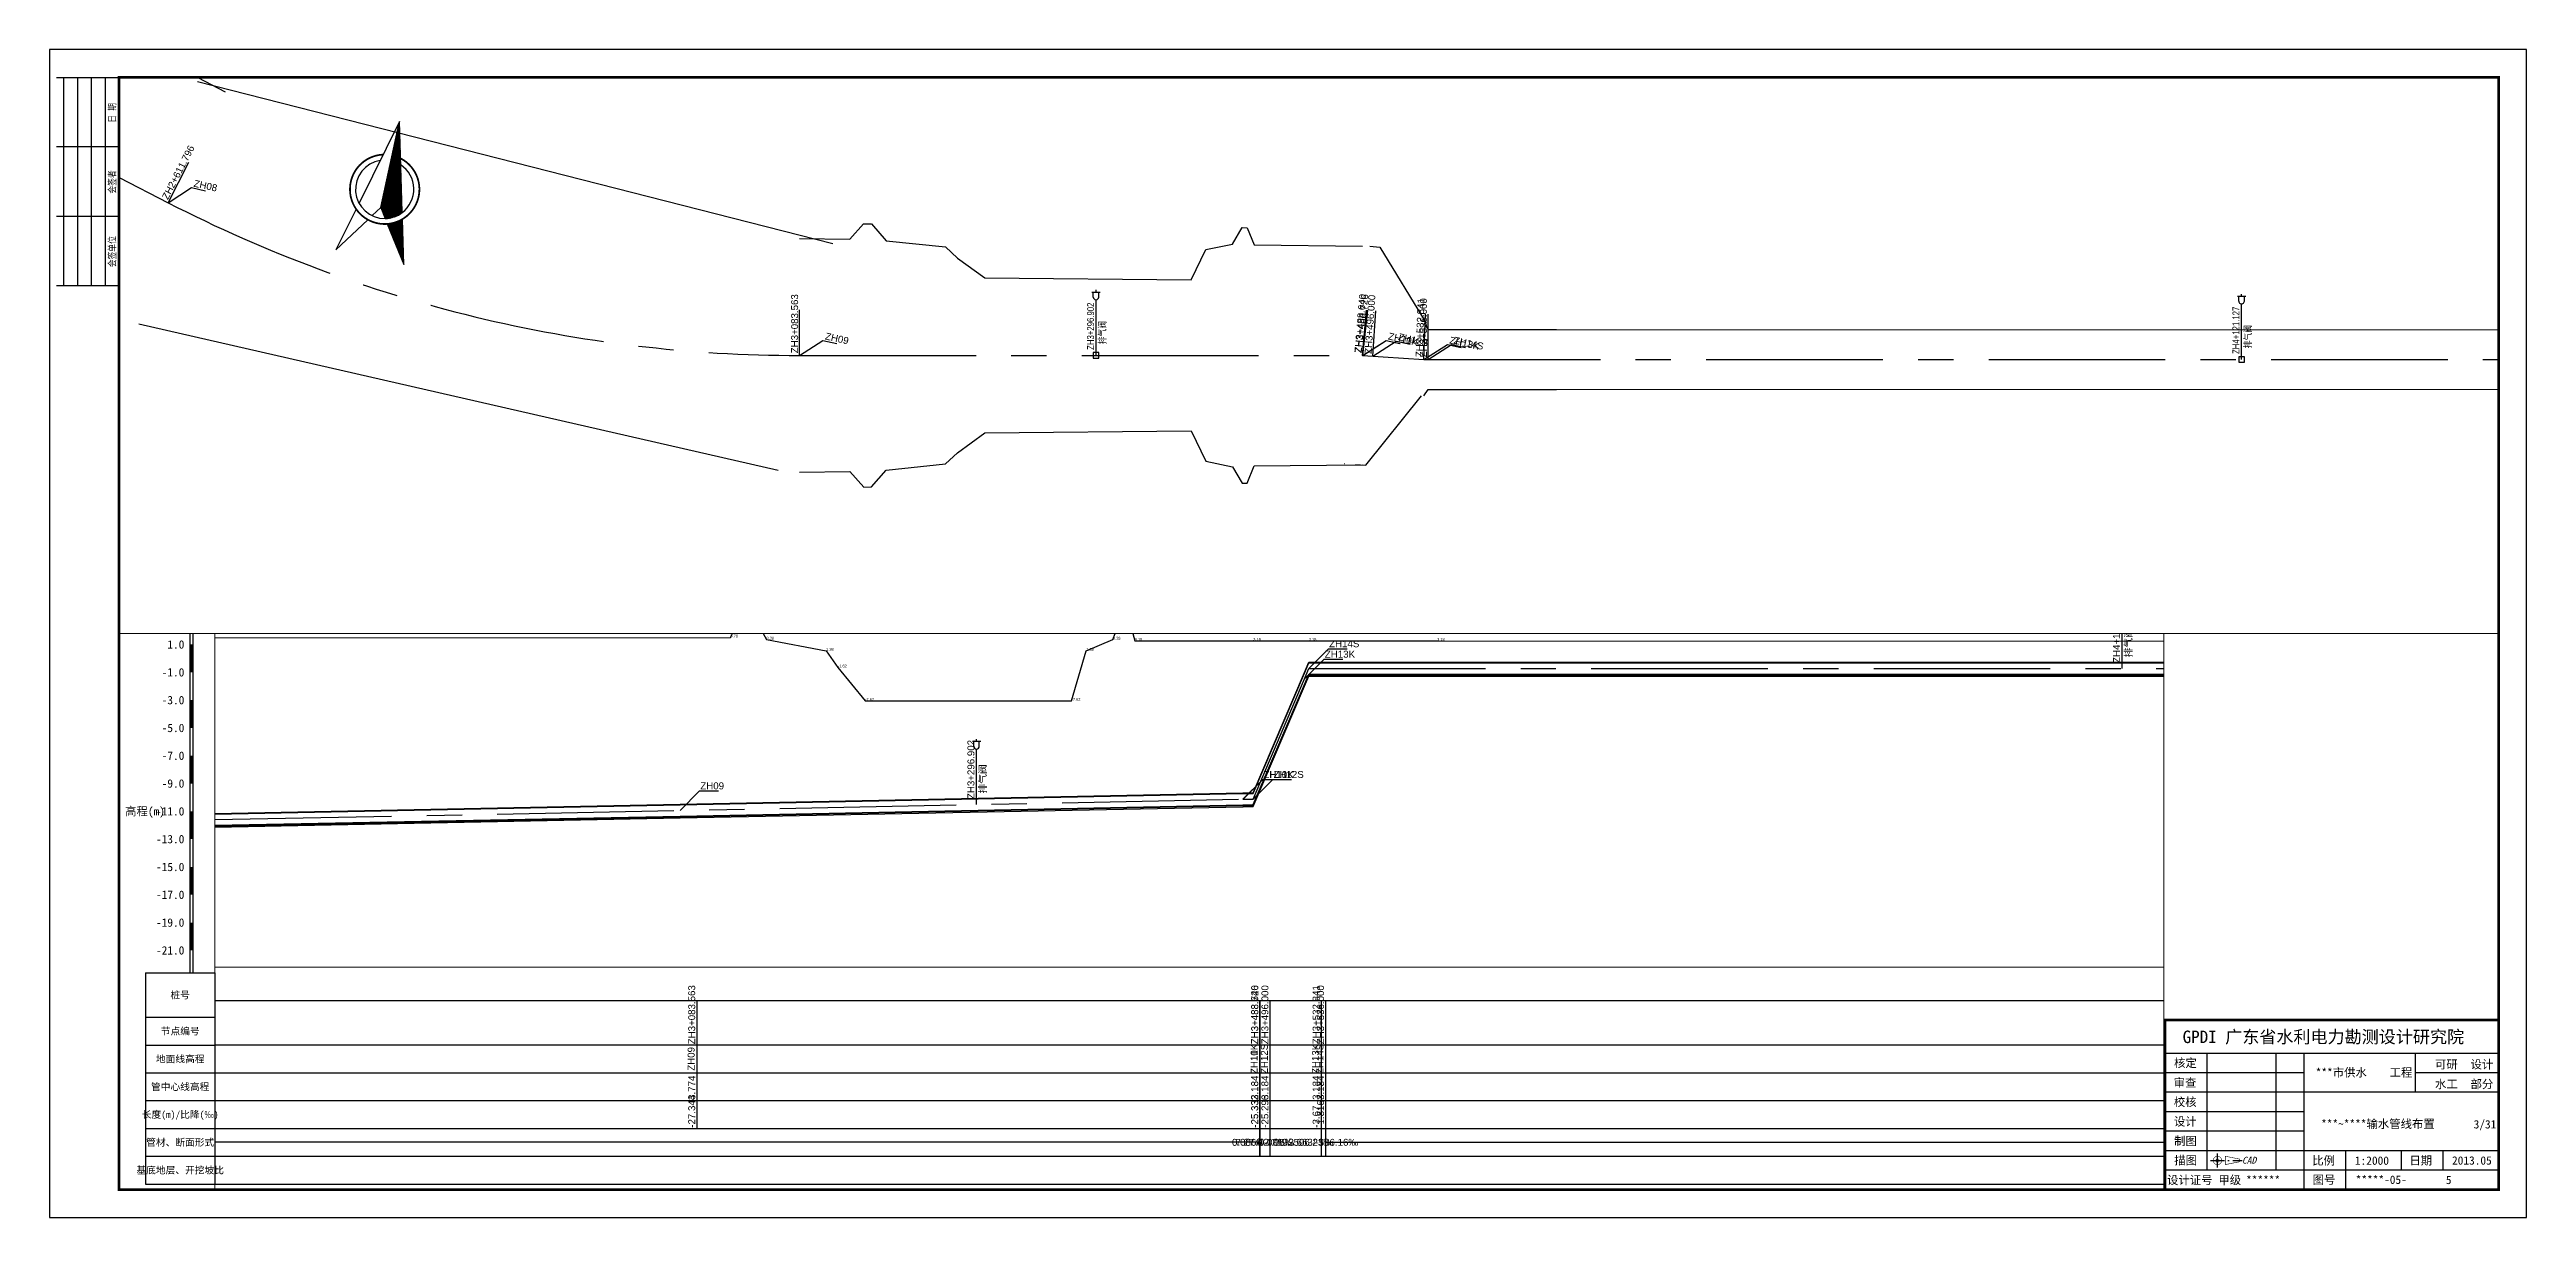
# Paper-space layout '5' of a CAD drawing. Header units: millimetres. Extents: x 0 to 891, y 0 to 420.
# The model-space entities are those that its viewports show. They can reach past a viewport. Long polylines and large blocks are cut down to what shows.
import ezdxf
from ezdxf.enums import TextEntityAlignment as Align
from ezdxf.lldxf.tags import DXFTag

# ---------------------------------------------------------------- set-up
doc = ezdxf.new("R2010")
doc.units = ezdxf.units.MM
doc.linetypes.add('CENTER', pattern=[50.8, 31.75, -6.35, 6.35, -6.35])
for name, color, linetype in [('pipe', 3, 'Continuous'), ('pipe_cen', 1, 'CENTER'), ('tab', 9, 'Continuous'), ('地形剖面', 4, 'Continuous'), ('布局裁图', 3, 'Continuous'), ('水工平面管线标注', 3, 'Continuous'), ('水工开挖线', 5, 'Continuous'), ('纵面管线标注', 3, 'Continuous'), ('附属设施', 2, 'Continuous')]:
    doc.layers.add(name, color=color, linetype=linetype)
doc.layers.add('管线-管廊边线-北线', color=4, linetype='管廊边线', lineweight=9)
doc.styles.add('FSD', font='')
doc.styles.add('HT', font='simhei.ttf')
doc.styles.get("Standard").update_dxf_attribs({"font": 'arial.ttf'})
doc.styles.get('FSD').set_extended_font_data('SimSun')
tags = doc.linetypes.add('管廊边线', pattern='A,50,-5,["管廊边线",Standard,S=2.54,R=0,X=-3.5,Y=-1.27],-12', length=67).pattern_tags.tags
tags[6] = DXFTag(74, 10)

# ---------------------------------------------------------------- blocks, each defined once
blk = doc.blocks.new('sign')
at = {"color": 7}
for p, q in [((-20, 0), (-20, -75)), ((-15, 0), (-15, -75)), ((-10, 0), (-10, -75)), ((-5, 0), (-5, -75)), ((0, -25), (-22.5, -25)), ((0, -50), (-22.5, -50))]:
    blk.add_line(p, q, dxfattribs=at)
blk.add_lwpolyline([(-22.5, 0), (0, 0), (0, -75), (-22.5, -75)], dxfattribs=at)
at = {"color": 3, "style": 'FSD', "width": 0.8}
for s, p in [('日 期', (-1.24, -16.3)), ('会签者', (-1.2, -41.81)), ('会签单位', (-1.2, -68.28))]:
    blk.add_text(s, height=2.5, rotation=90, dxfattribs=at).set_placement(p)
blk = doc.blocks.new('图框')
at = {"color": 7, "ltscale": 8}
for p, q in [((761, 10), (761, 71)), ((881, 71), (881, 10))]:
    blk.add_line(p, q, dxfattribs=at)
at = {"color": 7}
for p, q in [((881, 59), (761, 59)), ((776, 59), (776, 17)), ((801, 17), (801, 59)), ((811, 10), (811, 59)), ((851, 59), (851, 45)), ((811, 52), (761, 52)), ((881, 45), (761, 45)), ((881, 52), (851, 52)), ((811, 38), (761, 38)), ((811, 31), (761, 31)), ((881, 24), (761, 24)), ((826, 10), (826, 24)), ((846, 17), (846, 24)), ((861, 17), (861, 24)), ((881, 17), (761, 17))]:
    blk.add_line(p, q, dxfattribs=at)
at = {"color": 1}
for p, q in [((777.36, 20.51), (782.36, 20.51)), ((779.86, 18.01), (779.86, 23.01)), ((783.61, 20.51), (784.11, 20.51)), ((785.36, 20.51), (788.7, 20.51))]:
    blk.add_line(p, q, dxfattribs=at)
blk.add_lwpolyline([(0, 0), (891, 0), (891, 420), (0, 420)], close=True)
at = {"const_width": 1}
blk.add_lwpolyline([(25, 10), (25, 410), (881, 410), (881, 10)], close=True, dxfattribs=at)
at = {"color": 7, "const_width": 1}
blk.add_lwpolyline([(761, 10), (761, 71), (881, 71), (881, 10)], close=True, dxfattribs=at)
at = {"color": 5, "const_width": 0.2}
for points in [[(781.35, 20.66, 39.991666), (781.36, 20.51, 0.025005)], [(780.45, 20.57, 39.991666), (780.46, 20.51, 0.025005)]]:
    blk.add_lwpolyline(points, format="xyb", close=True, dxfattribs=at)
blk.add_lwpolyline([(787.7, 20.01), (782.7, 19.01), (782.7, 22.01), (787.7, 21.01)], close=True, dxfattribs=at)
blk.add_blockref('sign', (25, 410))
at = {"color": 3, "style": 'HT'}
for s, height, p in [('GPDI 广东省水利电力勘测设计研究院', 4.5, (767.32, 62.71)), ('***市供水', 3, (815.18, 50.63)), ('工程', 3, (841.77, 50.63)), ('可研', 3, (858.09, 53.54)), ('设计', 3, (870.9, 53.54)), ('水工', 3, (858.09, 46.44)), ('部分', 3, (870.9, 46.44)), ('***~****输水管线布置', 3, (817.12, 32.13)), ('比例', 3, (813.95, 18.94)), ('1:2000', 3, (829.29, 18.94)), ('日期', 3, (848.89, 18.98)), ('2013.05', 3, (864.23, 18.98)), ('图号', 3, (814.08, 12.06)), ('*****-05-', 3, (829.59, 12.06))]:
    blk.add_text(s, height=height, dxfattribs=at).set_placement(p)
at = {"color": 3, "ltscale": 8, "style": 'HT'}
for s, p in [('核定', (764.23, 55.53)), ('审查', (764.08, 48.46)), ('校核', (764.15, 41.51)), ('设计', (764.16, 34.49)), ('制图', (764.25, 27.48)), ('描图', (764.31, 20.49))]:
    blk.add_text(s, height=3, dxfattribs=at).set_placement(p, align=Align.MIDDLE_LEFT)
at = {"color": 3, "style": 'HT', "oblique": 15}
blk.add_text('CAD', height=2.5, dxfattribs=at).set_placement((788.67, 19.33))
at = {"color": 3, "ltscale": 8, "style": 'HT'}
for s, p in [('设计证号 ', (761.71, 11.94)), ('甲级 ', (780.19, 11.94)), ('******', (790.15, 11.94))]:
    blk.add_text(s, height=3, dxfattribs=at).set_placement(p)
blk = doc.blocks.new('*X9')
at = {"color": 0}
for p, q in [((2.948, 5.027), (2.95, 5.029)), ((2.948, 5.013), (2.953, 5.017)), ((2.948, 4.999), (2.955, 5.006)), ((2.948, 4.985), (2.958, 4.995)), ((2.948, 4.97), (2.961, 4.983)), ((2.948, 4.956), (2.964, 4.972)), ((2.948, 4.942), (2.967, 4.961)), ((2.948, 4.928), (2.97, 4.949)), ((2.948, 4.914), (2.972, 4.938)), ((2.948, 4.9), (2.975, 4.927)), ((2.948, 4.886), (2.978, 4.916)), ((2.948, 4.871), (2.981, 4.904)), ((2.948, 4.857), (2.984, 4.893)), ((2.948, 4.843), (2.987, 4.882)), ((2.948, 4.829), (2.989, 4.87)), ((2.948, 4.815), (2.992, 4.859)), ((2.948, 4.801), (2.995, 4.848)), ((2.948, 4.787), (2.998, 4.836)), ((2.948, 4.772), (3.001, 4.825)), ((2.948, 4.758), (3.004, 4.814)), ((2.948, 4.744), (3.006, 4.802)), ((2.948, 4.73), (3.009, 4.791)), ((2.948, 4.716), (3.012, 4.78)), ((2.948, 4.702), (3.015, 4.768)), ((2.948, 4.688), (3.018, 4.757)), ((2.948, 4.673), (3.02, 4.746)), ((2.948, 4.659), (3.023, 4.735)), ((2.948, 4.645), (3.026, 4.723)), ((2.948, 4.631), (3.029, 4.712)), ((2.948, 4.617), (3.032, 4.701)), ((2.948, 4.603), (3.035, 4.689)), ((2.948, 4.589), (3.037, 4.678)), ((2.948, 4.574), (3.04, 4.667)), ((2.948, 4.56), (3.043, 4.655)), ((2.948, 4.546), (3.046, 4.644)), ((2.948, 4.532), (3.049, 4.633)), ((2.948, 4.518), (3.052, 4.621)), ((2.948, 4.504), (3.054, 4.61)), ((2.948, 4.49), (3.057, 4.599)), ((2.948, 4.475), (3.06, 4.587)), ((2.948, 4.461), (3.063, 4.576)), ((2.948, 4.447), (3.066, 4.565)), ((2.948, 4.433), (3.069, 4.554)), ((2.948, 4.419), (3.071, 4.542)), ((2.948, 4.405), (3.074, 4.531)), ((2.948, 4.391), (3.077, 4.52)), ((2.948, 4.376), (3.08, 4.508)), ((2.948, 4.362), (3.083, 4.497)), ((2.948, 4.348), (3.086, 4.486)), ((2.948, 4.334), (3.088, 4.474)), ((2.948, 4.32), (3.091, 4.463)), ((2.948, 4.306), (3.094, 4.452)), ((2.948, 4.292), (3.097, 4.44)), ((2.948, 4.277), (3.1, 4.429)), ((2.948, 4.263), (3.103, 4.418)), ((2.948, 4.249), (3.105, 4.406)), ((2.948, 4.235), (3.108, 4.395)), ((2.948, 4.221), (3.111, 4.384)), ((2.948, 4.207), (3.114, 4.372)), ((2.948, 4.193), (3.117, 4.361)), ((2.948, 4.178), (3.119, 4.35)), ((2.948, 4.164), (3.122, 4.339)), ((2.948, 4.15), (3.125, 4.327)), ((2.948, 4.136), (3.128, 4.316)), ((2.948, 4.122), (3.131, 4.305)), ((2.948, 4.108), (3.134, 4.293)), ((2.948, 4.094), (3.136, 4.282)), ((2.948, 4.079), (3.139, 4.271)), ((2.948, 4.065), (3.142, 4.259)), ((2.948, 4.051), (3.145, 4.248)), ((2.948, 4.037), (3.148, 4.237)), ((2.948, 4.023), (3.151, 4.225)), ((2.948, 4.009), (3.153, 4.214)), ((2.948, 3.995), (3.156, 4.203)), ((2.948, 3.98), (3.159, 4.191)), ((2.948, 3.966), (3.162, 4.18)), ((2.948, 3.952), (3.165, 4.169)), ((2.948, 3.938), (3.168, 4.158)), ((2.948, 3.924), (3.17, 4.146)), ((2.948, 3.91), (3.173, 4.135)), ((2.948, 3.896), (3.176, 4.124)), ((2.948, 3.881), (3.179, 4.112)), ((2.948, 3.867), (3.182, 4.101)), ((2.948, 3.853), (3.185, 4.09)), ((2.948, 3.839), (3.187, 4.078)), ((2.948, 3.825), (3.19, 4.067)), ((2.948, 3.811), (3.193, 4.056)), ((2.948, 3.797), (3.196, 4.044)), ((2.948, 3.782), (3.199, 4.033)), ((2.948, 3.768), (3.202, 4.022)), ((2.953, 3.759), (3.204, 4.01)), ((2.958, 3.75), (3.207, 3.999)), ((2.964, 3.742), (3.21, 3.988)), ((2.97, 3.733), (3.213, 3.977)), ((2.976, 3.725), (3.216, 3.965)), ((2.981, 3.717), (3.218, 3.954)), ((2.987, 3.708), (3.221, 3.943)), ((2.993, 3.7), (3.224, 3.931)), ((2.999, 3.691), (3.227, 3.92)), ((3.004, 3.683), (3.23, 3.909)), ((3.01, 3.675), (3.233, 3.897)), ((3.016, 3.666), (3.235, 3.886)), ((3.022, 3.658), (3.238, 3.875)), ((3.027, 3.65), (3.241, 3.863)), ((3.033, 3.641), (3.244, 3.852)), ((3.039, 3.633), (3.247, 3.841)), ((3.048, 3.627), (3.25, 3.829)), ((3.067, 3.633), (3.252, 3.818)), ((3.088, 3.639), (3.255, 3.807)), ((3.111, 3.648), (3.258, 3.795)), ((3.137, 3.66), (3.261, 3.784)), ((3.169, 3.679), (3.264, 3.773)), ((3.223, 3.718), (3.266, 3.76))]:
    blk.add_line(p, q, dxfattribs=at)
blk = doc.blocks.new('*X8')
at = {"color": 0}
for p, q in [((3.102, 3.54), (3.132, 3.57)), ((3.108, 3.532), (3.157, 3.581)), ((3.114, 3.524), (3.185, 3.595)), ((3.119, 3.515), (3.219, 3.615)), ((3.125, 3.507), (3.276, 3.658)), ((3.131, 3.498), (3.292, 3.66)), ((3.137, 3.49), (3.295, 3.648)), ((3.142, 3.482), (3.298, 3.637)), ((3.148, 3.473), (3.301, 3.626)), ((3.154, 3.465), (3.303, 3.614)), ((3.16, 3.457), (3.306, 3.603)), ((3.165, 3.448), (3.309, 3.592)), ((3.171, 3.44), (3.312, 3.581)), ((3.177, 3.431), (3.315, 3.569)), ((3.096, 3.549), (3.11, 3.562)), ((3.183, 3.423), (3.317, 3.558)), ((3.188, 3.415), (3.32, 3.547)), ((3.194, 3.406), (3.323, 3.535)), ((3.2, 3.398), (3.326, 3.524)), ((3.206, 3.389), (3.329, 3.513)), ((3.211, 3.381), (3.332, 3.501)), ((3.217, 3.373), (3.334, 3.49)), ((3.223, 3.364), (3.337, 3.479)), ((3.229, 3.356), (3.34, 3.467)), ((3.234, 3.347), (3.343, 3.456)), ((3.24, 3.339), (3.346, 3.445)), ((3.246, 3.331), (3.349, 3.433)), ((3.252, 3.322), (3.351, 3.422)), ((3.257, 3.314), (3.354, 3.411)), ((3.263, 3.305), (3.357, 3.4)), ((3.269, 3.297), (3.36, 3.388)), ((3.275, 3.289), (3.363, 3.377)), ((3.28, 3.28), (3.366, 3.366)), ((3.286, 3.272), (3.368, 3.354)), ((3.292, 3.263), (3.371, 3.343)), ((3.298, 3.255), (3.374, 3.332)), ((3.303, 3.247), (3.377, 3.32)), ((3.309, 3.238), (3.38, 3.309)), ((3.315, 3.23), (3.383, 3.298)), ((3.321, 3.222), (3.385, 3.286)), ((3.326, 3.213), (3.388, 3.275)), ((3.332, 3.205), (3.391, 3.264)), ((3.338, 3.196), (3.394, 3.252)), ((3.344, 3.188), (3.397, 3.241)), ((3.349, 3.18), (3.4, 3.23)), ((3.355, 3.171), (3.402, 3.218)), ((3.361, 3.163), (3.405, 3.207)), ((3.367, 3.154), (3.408, 3.196)), ((3.372, 3.146), (3.411, 3.185)), ((3.378, 3.138), (3.414, 3.173)), ((3.384, 3.129), (3.416, 3.162)), ((3.39, 3.121), (3.419, 3.151)), ((3.395, 3.112), (3.422, 3.139)), ((3.401, 3.104), (3.425, 3.128)), ((3.407, 3.096), (3.428, 3.117)), ((3.413, 3.087), (3.431, 3.105)), ((3.418, 3.079), (3.433, 3.094)), ((3.424, 3.07), (3.436, 3.083)), ((3.43, 3.062), (3.439, 3.071)), ((3.436, 3.054), (3.442, 3.06)), ((3.441, 3.045), (3.445, 3.049)), ((3.447, 3.037), (3.448, 3.037))]:
    blk.add_line(p, q, dxfattribs=at)
blk = doc.blocks.new('zbz')
for p, q in [((0, 0), (-0.318, -1.274)), ((0, -1.27), (0, 0)), ((0.318, -1.274), (0, 0)), ((-0.341, -1.365), (-0.5, -2)), ((-0.095, -1.409), (0, -1.27)), ((0, -1.27), (0.095, -1.409)), ((0.5, -2), (0.341, -1.365)), ((-0.5, -2), (-0.143, -1.479)), ((0.143, -1.479), (0.5, -2))]:
    blk.add_line(p, q)
at = {"const_width": 0.025}
for points in [[(-0.129, -0.517, 1.014443), (0.143, -1.479, 1.014443)], [(0.341, -1.365, 0.588844), (0.129, -0.517, 1.014443)], [(0.143, -1.479, 0.115834), (0.341, -1.365, 1.014443)]]:
    blk.add_lwpolyline(points, format="xyb", dxfattribs=at)
for start, end in [(111.2477, 283.0769), (319.3202, 68.7523), (283.0769, 319.3202)]:
    blk.add_arc((0, -1), 0.42, start, end)
for name in ['*X9', '*X8']:
    blk.add_blockref(name, (-2.948, -5.035))
blk = doc.blocks.new('指北针')
at = {"xscale": 25, "yscale": 25, "zscale": 25}
blk.add_blockref('zbz', (12.5, 50), dxfattribs=at)
blk = doc.blocks.new('qin排气阀va')
at = {"layer": '附属设施'}
for points in [[(-1.5, 22.8), (1.5, 22.8)], [(-1, 21), (-1, 22.8)], [(0, 22.8), (0, 23.55)], [(0, 0), (0, 20)], [(1, 21), (1, 22.8)]]:
    blk.add_lwpolyline(points, dxfattribs=at)
blk.add_arc((0, 21), 1, 180, 0, dxfattribs=at)
blk.add_attdef('名称', text='', height=2.5, rotation=90, dxfattribs=at).set_placement((1, 4), align=Align.TOP_LEFT)
blk.add_attdef('ZH', text='', height=2.5, rotation=90, dxfattribs=at).set_placement((0, 2), align=Align.BOTTOM_LEFT)
blk = doc.blocks.new('qin排气阀pa')
at = {"layer": '附属设施'}
for points in [[(-1.5, 22.8), (1.5, 22.8)], [(-1, 21), (-1, 22.8)], [(0, 22.8), (0, 23.55)], [(0, 0), (0, 20)], [(1, 21), (1, 22.8)]]:
    blk.add_lwpolyline(points, dxfattribs=at)
blk.add_lwpolyline([(-1, -1), (1, -1), (1, 1), (-1, 1)], close=True, dxfattribs=at)
blk.add_arc((0, 21), 1, 180, 0, dxfattribs=at)
blk.add_attdef('名称', text='', height=2.5, rotation=90, dxfattribs=at).set_placement((1, 4), align=Align.TOP_LEFT)
blk.add_attdef('ZH', text='', height=2.5, rotation=90, dxfattribs=at).set_placement((0, 2), align=Align.BOTTOM_LEFT)

msp = doc.modelspace()

# ---------------------------------------------------------------- linework, layer by layer
at = {"layer": 'pipe'}
for points in [[(513245.4, 2381651.7), (513879.1, 2381664.2), (514181.6, 2381670.3), (514274.4, 2381672.1), (514509.4, 2381676.8), (514592.6, 2381678.4), (515129.2, 2381689.1), (515857.2, 2381703.5), (516329, 2381712.9), (516734, 2381721), (516734.1, 2381721), (516741.4, 2381721.1), (516778.2, 2381807.6), (516781.4, 2381815), (518936.3, 2381815), (519015, 2381815), (519091, 2381807.4), (519670.1, 2381807.4), (519718.1, 2381812.2), (519840.3, 2381812.2)], [(513245.4, 2381651.1), (513879.1, 2381663.6), (514181.6, 2381669.7), (514274.4, 2381671.5), (514509.4, 2381676.2), (514592.6, 2381677.8), (515129.2, 2381688.5), (515857.2, 2381702.9), (516329, 2381712.3), (516734, 2381720.4), (516734.1, 2381720.4), (516741.4, 2381720.5), (516778.2, 2381807), (516781.4, 2381814.4), (518936.3, 2381814.4), (519015, 2381814.4), (519091, 2381806.8), (519670.1, 2381806.8), (519718.1, 2381811.6), (519840.3, 2381811.6)], [(513245.4, 2381643.1), (513879.1, 2381655.6), (514181.6, 2381661.7), (514274.4, 2381663.5), (514509.4, 2381668.2), (514592.6, 2381669.8), (515129.2, 2381680.5), (515857.2, 2381694.9), (516329, 2381704.3), (516734, 2381712.4), (516734.1, 2381712.4), (516741.4, 2381712.5), (516778.2, 2381799), (516781.4, 2381806.4), (518936.3, 2381806.4), (519015, 2381806.4), (519091, 2381798.8), (519670.1, 2381798.8), (519718.1, 2381803.6), (519840.3, 2381803.6)], [(513245.4, 2381642.5), (513879.1, 2381655), (514181.6, 2381661.1), (514274.4, 2381662.9), (514509.4, 2381667.6), (514592.6, 2381669.2), (515129.2, 2381679.9), (515857.2, 2381694.3), (516329, 2381703.7), (516734, 2381711.8), (516734.1, 2381711.8), (516741.4, 2381711.9), (516778.2, 2381798.4), (516781.4, 2381805.8), (518936.3, 2381805.8), (519015, 2381805.8), (519091, 2381798.2), (519670.1, 2381798.2), (519718.1, 2381803), (519840.3, 2381803)], [(513245.4, 2381641.7), (513879.1, 2381654.2), (514181.6, 2381660.3), (514274.4, 2381662.1), (514509.4, 2381666.8), (514592.6, 2381668.4), (515129.2, 2381679.1), (515857.2, 2381693.5), (516329, 2381702.9), (516734, 2381711), (516734.1, 2381711), (516741.4, 2381711.1), (516778.2, 2381797.6), (516781.4, 2381805), (518936.3, 2381805), (519015, 2381805), (519091, 2381797.4), (519670.1, 2381797.4), (519718.1, 2381802.2), (519840.3, 2381802.2)]]:
    msp.add_lwpolyline(points, dxfattribs=at)
at = {"layer": 'pipe_cen'}
msp.add_lwpolyline([(514187.9, 2388205.2), (514891.7, 2388018.8, 0.119214), (515358.9, 2388008.7), (515754.6, 2388095.4), (515754.7, 2388095.4), (515798.3, 2388102), (517906.4, 2388563.9)], format="xyb", dxfattribs=at)
msp.add_lwpolyline([(513245.4, 2381647.1), (516734, 2381716.4), (516734.1, 2381716.4), (516741.4, 2381716.5), (516778.2, 2381803), (516781.4, 2381810.4), (519015, 2381810.4)], dxfattribs=at)
at = {"layer": 'tab'}
for points in [[(513183.4, 2381401.7), (554886.6, 2381401.7)], [(516329, 2381401.7), (516329, 2381309.7)], [(516734, 2381401.7), (516734, 2381309.7)], [(516734.1, 2381401.7), (516734.1, 2381309.7)], [(516741.4, 2381401.7), (516741.4, 2381309.7)], [(516778.2, 2381401.7), (516778.2, 2381309.7)], [(516781.4, 2381401.7), (516781.4, 2381309.7)], [(513183.4, 2381369.7), (554886.6, 2381369.7)], [(513183.4, 2381349.7), (554886.6, 2381349.7)], [(513183.4, 2381329.7), (554886.6, 2381329.7)], [(513183.4, 2381309.7), (554886.6, 2381309.7)], [(516734, 2381309.7), (516734, 2381289.7)], [(516734.1, 2381309.7), (516734.1, 2381289.7)], [(516741.4, 2381309.7), (516741.4, 2381289.7)], [(516778.2, 2381309.7), (516778.2, 2381289.7)], [(516781.4, 2381309.7), (516781.4, 2381289.7)], [(513183.4, 2381289.7), (554886.6, 2381289.7)], [(516734, 2381299.7), (516731, 2381299.7), (515009.7, 2381299.7)], [(516781.4, 2381299.7), (516784.4, 2381299.7), (517878.2, 2381299.7)], [(513183.4, 2381269.7), (554886.6, 2381269.7)]]:
    msp.add_lwpolyline(points, dxfattribs=at)
at = {"layer": '地形剖面'}
for points in [[(515635.3, 2381832), (516365.2, 2381832.8), (516375.1, 2381851.2)], [(516380.8, 2381851.2), (516391.2, 2381831.2), (516434.1, 2381823.2), (516442.6, 2381811.2), (516462.2, 2381787.2), (516610.7, 2381787.2), (516621.3, 2381823.2), (516640.4, 2381831.2), (516647.5, 2381851.2)], [(516651, 2381851.2), (516656.1, 2381830.4), (516741.4, 2381830.4), (516741.4, 2381830.4), (516781.4, 2381830.4), (516781.4, 2381830.4), (516873.7, 2381830.4), (517862.2, 2381829.6)]]:
    msp.add_lwpolyline(points, dxfattribs=at)
at = {"layer": '水工平面管线标注', "color": 9}
for points in [[(515798.3, 2388102), (515792.4, 2388134.2)], [(515801.4, 2388102.7), (515794.4, 2388134.6)], [(515754.6, 2388095.4), (515750.3, 2388127.8)], [(515754.7, 2388095.4), (515751.4, 2388128)], [(515761.9, 2388096.5), (515757, 2388128.8)], [(515798.3, 2388102), (515812.5, 2388116.2), (515822.7, 2388116.2)], [(515801.4, 2388102.7), (515815.5, 2388116.8), (515825.8, 2388116.8)], [(515754.6, 2388095.4), (515768.8, 2388109.6), (515779, 2388109.6)], [(515754.7, 2388095.4), (515768.8, 2388109.6), (515779.1, 2388109.6)], [(515761.9, 2388096.5), (515776, 2388110.7), (515786.3, 2388110.7)], [(514891.7, 2388018.8), (514900.1, 2388050.4)], [(515358.9, 2388008.7), (515351.9, 2388040.7)], [(514891.7, 2388018.8), (514905.8, 2388033), (514916.1, 2388033)], [(515358.9, 2388008.7), (515373.1, 2388022.9), (515383.3, 2388022.9)]]:
    msp.add_lwpolyline(points, dxfattribs=at)
at = {"layer": '水工平面管线标注'}
for points in [[(515754.4, 2388095.4, 0.5, 0.5, -1), (515754.9, 2388095.4, 0, 0, 0)], [(515754.4, 2388095.4, 0.5, 0.5, 1), (515754.9, 2388095.4, 0, 0, 0)], [(515754.5, 2388095.4, 0.5, 0.5, -1), (515755, 2388095.4, 0, 0, 0)], [(515754.5, 2388095.4, 0.5, 0.5, 1), (515755, 2388095.4, 0, 0, 0)], [(515761.6, 2388096.5, 0.5, 0.5, -1), (515762.1, 2388096.5, 0, 0, 0)], [(515761.6, 2388096.5, 0.5, 0.5, 1), (515762.1, 2388096.5, 0, 0, 0)], [(515798.1, 2388102, 0.5, 0.5, -1), (515798.6, 2388102, 0, 0, 0)], [(515798.1, 2388102, 0.5, 0.5, 1), (515798.6, 2388102, 0, 0, 0)], [(515801.2, 2388102.7, 0.5, 0.5, -1), (515801.7, 2388102.7, 0, 0, 0)], [(515801.2, 2388102.7, 0.5, 0.5, 1), (515801.7, 2388102.7, 0, 0, 0)], [(514891.4, 2388018.8, 0.5, 0.5, -1), (514891.9, 2388018.8, 0, 0, 0)], [(514891.4, 2388018.8, 0.5, 0.5, 1), (514891.9, 2388018.8, 0, 0, 0)], [(515358.7, 2388008.7, 0.5, 0.5, -1), (515359.2, 2388008.7, 0, 0, 0)], [(515358.7, 2388008.7, 0.5, 0.5, 1), (515359.2, 2388008.7, 0, 0, 0)]]:
    msp.add_lwpolyline(points, format="xyseb", dxfattribs=at)
at = {"layer": '水工开挖线'}
for points in [[(515792.7, 2388127.6), (515796.8, 2388123.8), (515796.8, 2388123.8), (515886.9, 2388143.6), (516852.6, 2388354.8), (517184.2, 2388429.3), (517188.2, 2388425.1), (517215.2, 2388431), (517218.7, 2388436.8), (517440.9, 2388484.7), (517444.7, 2388481.2), (517449.9, 2388482.4), (517451.2, 2388487.8), (517661, 2388532.5), (517679.3, 2388536.5), (517683.1, 2388533.5), (517698.4, 2388536.8), (517698.3, 2388540.7), (517895.7, 2388584.6), (517897.1, 2388584.9), (517901.6, 2388585.9)], [(515803.9, 2388076.5), (515806, 2388081.6), (515806, 2388081.6), (515896.2, 2388101.3), (516861.7, 2388313.3), (517194, 2388384.2), (517196, 2388389.8), (517222.9, 2388395.7), (517228.6, 2388391.8), (517450.4, 2388441.2), (517452.4, 2388446), (517457.7, 2388447.1), (517461, 2388442.8), (517670.4, 2388489.8), (517688.7, 2388493.9), (517690.9, 2388498.2), (517706.1, 2388501.6), (517707.6, 2388498), (517905.3, 2388540.7), (517906.7, 2388541), (517911.2, 2388542)], [(514213.4, 2388301.2), (514700.8, 2388164.9), (514914.6, 2388105.5)], [(515340.9, 2388090.8), (515376.5, 2388098.1), (515383.7, 2388111), (515389.3, 2388112.2), (515402.1, 2388102.6), (515444.9, 2388107.5), (515454.9, 2388101.4), (515477.2, 2388091.7), (515622.5, 2388122.1), (515628.2, 2388145.7), (515646, 2388153.5), (515650.4, 2388166.7), (515653.9, 2388167.4), (515661.5, 2388156.4), (515737.8, 2388172.3)], [(515742.9, 2388173.2), (515750.1, 2388174.2), (515750.1, 2388174.2), (515794.4, 2388127.9)], [(515750.6, 2388174), (515750.7, 2388174)], [(514162.5, 2388109.2), (514653.5, 2387986.3), (514868.7, 2387932.1)], [(514893.6, 2388108.5), (515365.2, 2388092.6)], [(515766.5, 2388017.6), (515773.7, 2388018.8), (515773.7, 2388018.8), (515802.2, 2388076.2)], [(515376.9, 2387926.7), (515412.2, 2387934.9), (515424.3, 2387926.1), (515429.8, 2387927.4), (515437.4, 2387941.5), (515478.3, 2387955), (515484.9, 2387964.7), (515501, 2387982.8), (515645.7, 2388016), (515660.8, 2387996.9), (515680.3, 2387997.2), (515689.8, 2387987.1), (515693.2, 2387987.9), (515695.5, 2388001.1), (515771.5, 2388018.6)], [(515758.6, 2388016.8), (515758.7, 2388016.8)], [(514889.7, 2387929.1), (515361.5, 2387924.7)]]:
    msp.add_lwpolyline(points, dxfattribs=at)
at = {"layer": '管线-管廊边线-北线', "color": 2, "linetype": 'CENTER'}
msp.add_lwpolyline([(514187.9, 2388205.2), (514891.7, 2388018.8, 0.119214), (515358.9, 2388008.7), (515754.6, 2388095.4), (515754.7, 2388095.4), (515798.3, 2388102), (517906.4, 2388563.9)], format="xyb", dxfattribs=at)
at = {"layer": '纵面管线标注', "color": 9}
for points in [[(516781.4, 2381810.4), (516795.5, 2381824.6), (516809, 2381824.6)], [(516778.2, 2381803), (516792.4, 2381817.1), (516805.9, 2381817.1)], [(516329, 2381708.3), (516343.1, 2381722.4), (516356.6, 2381722.4)], [(516734, 2381716.4), (516748.2, 2381730.5), (516761.7, 2381730.5)], [(516734.1, 2381716.4), (516748.3, 2381730.5), (516761.8, 2381730.5)], [(516741.4, 2381716.5), (516755.5, 2381730.6), (516769, 2381730.6)]]:
    msp.add_lwpolyline(points, dxfattribs=at)

# ---------------------------------------------------------------- block references
at = {"layer": '附属设施'}
ref = msp.add_blockref('qin排气阀pa', (516373, 2388227.9), dxfattribs=dict(at, xscale=2, yscale=2, zscale=2, rotation=12.3588789594858))
ref.add_attrib('ZH', 'ZH4+121.127', dxfattribs={"height": 5, "rotation": 102.3589, "width": 0.8}).set_placement((516372.1, 2388231.8), align=Align.BOTTOM_LEFT)
ref.add_attrib('名称', '排气阀', dxfattribs={"height": 5, "rotation": 102.3589, "width": 0.8}).set_placement((516373.2, 2388236.2), align=Align.TOP_LEFT)
ref = msp.add_blockref('qin排气阀pa', (515567.3, 2388054.4), dxfattribs=dict(at, xscale=2, yscale=2, zscale=2, rotation=12.35887895948281))
ref.add_attrib('ZH', 'ZH3+296.902', dxfattribs={"height": 5, "rotation": 102.3589, "width": 0.8}).set_placement((515566.5, 2388058.3), align=Align.BOTTOM_LEFT)
ref.add_attrib('名称', '排气阀', dxfattribs={"height": 5, "rotation": 102.3589, "width": 0.8}).set_placement((515567.6, 2388062.6), align=Align.TOP_LEFT)
at = {"layer": '附属设施', "xscale": 2, "yscale": 2, "zscale": 2}
for p, values in [((517366.5, 2381810.4), {'ZH': 'ZH4+121.127', '名称': '排气阀'}), ((516542.3, 2381712.5), {'ZH': 'ZH3+296.902', '名称': '排气阀'})]:
    msp.add_blockref('qin排气阀va', p, dxfattribs=at).add_auto_attribs(values)

# ---------------------------------------------------------------- texts
at = {"layer": 'tab', "color": 3}
for s, p in [('ZH3+083.563', (516327.9, 2381370.2)), ('ZH3+488.640', (516732.9, 2381370.2)), ('ZH3+488.726', (516733, 2381370.2)), ('ZH3+496.000', (516740.3, 2381370.2)), ('ZH3+532.841', (516777.1, 2381370.2)), ('ZH3+536.000', (516780.3, 2381370.2)), ('3.774', (516327.9, 2381330.2)), ('3.184', (516732.9, 2381330.2)), ('3.184', (516733, 2381330.2)), ('3.184', (516740.3, 2381330.2)), ('3.184', (516777.1, 2381330.2)), ('3.184', (516780.3, 2381330.2)), ('-27.344', (516327.9, 2381310.2)), ('-25.332', (516732.9, 2381310.2)), ('-25.332', (516733, 2381310.2)), ('-25.296', (516740.3, 2381310.2)), ('-3.67', (516777.1, 2381310.2)), ('-1.816', (516780.3, 2381310.2))]:
    msp.add_text(s, height=5, rotation=90, dxfattribs=at).set_placement(p)
for s, p in [('ZH09', (516329, 2381359.7)), ('ZH10K', (516734, 2381359.7)), ('ZH11K', (516734.1, 2381359.7)), ('ZH12S', (516741.4, 2381359.7)), ('ZH13K', (516778.2, 2381359.7)), ('ZH14S', (516781.4, 2381359.7))]:
    msp.add_text(s, height=5, rotation=90, dxfattribs=at).set_placement(p, align=Align.BOTTOM_CENTER)
for s, p in [('0.086/0.00‰', (516734.1, 2381299.7)), ('7.274/-4.95‰', (516737.8, 2381299.7)), ('42.719/-506.23‰', (516759.8, 2381299.7)), ('3.663/-506.16‰', (516779.8, 2381299.7))]:
    msp.add_text(s, height=5, dxfattribs=at).set_placement(p, align=Align.MIDDLE_CENTER)
at = {"layer": '地形剖面', "color": 9}
for s, p in [('3.78', (516365.2, 2381832.8)), ('3.38', (516391.2, 2381831.2)), ('1.38', (516434.1, 2381823.2)), ('1.38', (516621.3, 2381823.2)), ('3.38', (516640.4, 2381831.2)), ('3.18', (516656.1, 2381830.4)), ('3.18', (516741.4, 2381830.4)), ('3.18', (516741.4, 2381830.4)), ('3.18', (516781.4, 2381830.4)), ('3.18', (516781.4, 2381830.4)), ('3.18', (516873.7, 2381830.4)), ('-1.62', (516442.6, 2381811.2)), ('-7.62', (516462.2, 2381787.2)), ('-7.62', (516610.7, 2381787.2))]:
    msp.add_text(s, height=2, dxfattribs=at).set_placement(p)
at = {"layer": '水工平面管线标注'}
for s, rotation, p in [('ZH3+488.640', 97.6277, (515753.4, 2388096.8)), ('ZH3+488.726', 95.7523, (515753.6, 2388096.8)), ('ZH3+496.000', 98.6081, (515760.7, 2388097.8)), ('ZH3+532.841', 100.4835, (515797.1, 2388103.3)), ('ZH3+536.000', 102.3589, (515800.1, 2388104)), ('ZH2+611.796', 75.1654, (514891.1, 2388020.5)), ('ZH3+083.563', 102.3589, (515357.6, 2388010))]:
    msp.add_text(s, height=5, rotation=rotation, dxfattribs=at).set_placement(p)
for s, p in [('ZH10K', (515769.8, 2388110.6)), ('ZH11K', (515769.8, 2388110.6)), ('ZH12S', (515777, 2388111.7)), ('ZH13K', (515813.5, 2388117.2)), ('ZH14S', (515816.5, 2388117.8)), ('ZH08', (514906.8, 2388034)), ('ZH09', (515374.1, 2388023.9))]:
    msp.add_text(s, height=5, dxfattribs=at).set_placement(p)
at = {"layer": '纵面管线标注'}
for s, p in [('ZH13K', (516792.9, 2381818.2)), ('ZH14S', (516796, 2381825.7)), ('ZH10K', (516748.7, 2381731.6)), ('ZH11K', (516748.8, 2381731.6)), ('ZH12S', (516756, 2381731.7)), ('ZH09', (516343.6, 2381723.5))]:
    msp.add_text(s, height=5, dxfattribs=at).set_placement(p)

psp = doc.layouts.new('5')

# ---------------------------------------------------------------- linework, layer by layer
at = {"layer": '布局裁图'}
for points in [[(50.5, 210), (50.5, 88)], [(51.5, 210), (51.5, 88)], [(34.5, 88), (59.5, 88)], [(34.5, 88), (34.5, 12)], [(59.5, 88), (59.5, 12)], [(34.5, 72), (59.5, 72)], [(34.5, 62), (59.5, 62)], [(34.5, 52), (59.5, 52)], [(34.5, 42), (59.5, 42)], [(34.5, 32), (59.5, 32)], [(34.5, 22), (59.5, 22)], [(34.5, 12), (59.5, 12)]]:
    psp.add_lwpolyline(points, dxfattribs=at)
for points in [[(50.5, 206.05), (51.5, 206.05), (50.5, 196.05), (51.5, 196.05)], [(50.5, 186.05), (51.5, 186.05), (50.5, 176.05), (51.5, 176.05)], [(50.5, 166.05), (51.5, 166.05), (50.5, 156.05), (51.5, 156.05)], [(50.5, 146.05), (51.5, 146.05), (50.5, 136.05), (51.5, 136.05)], [(50.5, 126.05), (51.5, 126.05), (50.5, 116.05), (51.5, 116.05)], [(50.5, 106.05), (51.5, 106.05), (50.5, 96.05), (51.5, 96.05)]]:
    psp.add_solid(points, dxfattribs=at)

# ---------------------------------------------------------------- block references
psp.add_blockref('图框', (0, 0), dxfattribs=at)
at = {"layer": '布局裁图', "rotation": 347.6411210405172}
psp.add_blockref('指北针', (103, 348), dxfattribs=at)

# ---------------------------------------------------------------- texts
at = {"layer": '布局裁图', "style": 'HT'}
for s, p in [('1.0', (48.5, 206.05)), ('-1.0', (48.5, 196.05)), ('-3.0', (48.5, 186.05)), ('-5.0', (48.5, 176.05)), ('-7.0', (48.5, 166.05)), ('-9.0', (48.5, 156.05)), ('高程(m)', (41.5, 146.05)), ('-11.0', (48.5, 146.05)), ('-13.0', (48.5, 136.05)), ('-15.0', (48.5, 126.05)), ('-17.0', (48.5, 116.05)), ('-19.0', (48.5, 106.05)), ('-21.0', (48.5, 96.05))]:
    psp.add_text(s, height=3, dxfattribs=at).set_placement(p, align=Align.MIDDLE_RIGHT)
for s, p in [('桩号', (47, 80)), ('节点编号', (47, 67)), ('地面线高程', (47, 57)), ('管中心线高程', (47, 47)), ('长度(m)/比降(‰)', (47, 37)), ('管材、断面形式', (47, 27)), ('基底地层、开挖坡比', (47, 17))]:
    psp.add_text(s, height=2.5, dxfattribs=at).set_placement(p, align=Align.MIDDLE_CENTER)
for s, p in [('3/31', (872, 32)), ('5', (862, 12))]:
    psp.add_text(s, height=3, dxfattribs=at).set_placement(p)

# ---------------------------------------------------------------- viewports
at = {"layer": '布局裁图', "view_twist_angle": 347.64112104}
psp.add_viewport(center=(453, 310), size=(856, 200), view_center_point=(1014898.32, 2222364.85), view_height=400, dxfattribs=at)
at = {"layer": '布局裁图'}
for center, size, view_center_point, view_height, status in [((410, 150), (701, 120), (516695.4, 2381715.58), 240, 3), ((410, 50), (701, 80), (516683.4, 2381345.66), 160, 4)]:
    psp.add_viewport(center=center, size=size, view_center_point=view_center_point, view_height=view_height, status=status, dxfattribs=at)

doc.saveas('drawing.dxf')
